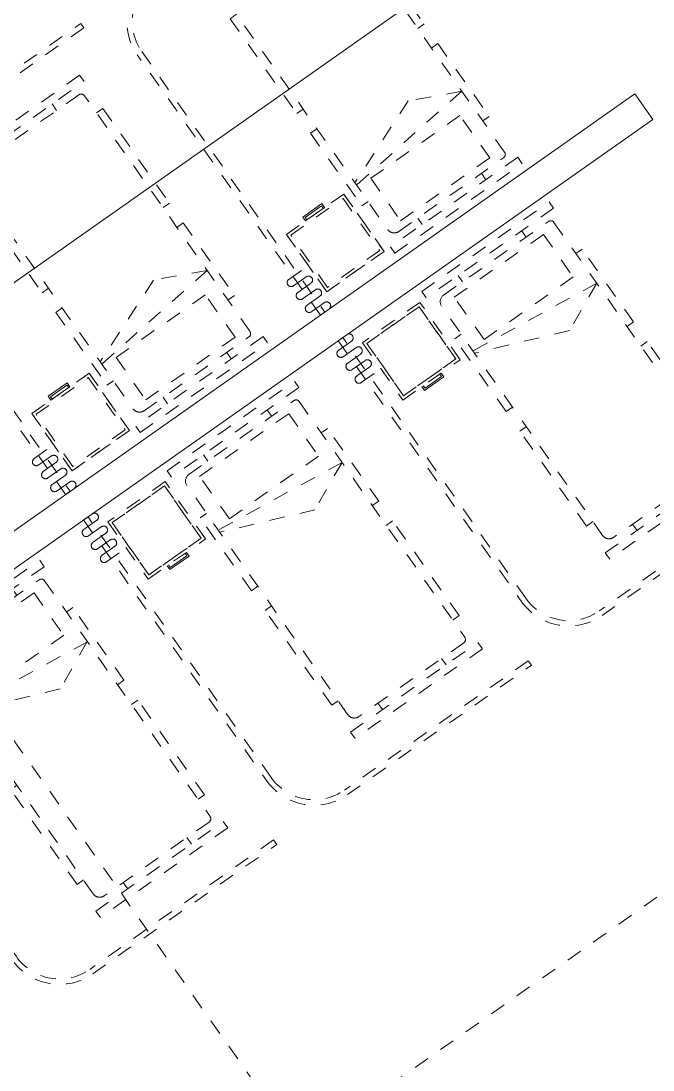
# Model space of a CAD drawing. Extents: x 274235 to 276654, y 142848 to 144425.
# Drawn here: x 276139.48 to 276143.54, y 143170.98 to 143177.71 of the extents above; entities that cross this region are included whole.
import ezdxf

# ---------------------------------------------------------------- set-up
doc = ezdxf.new("R2010")
doc.units = 0
doc.header["$LTSCALE"] = 1.5
for name, pattern in [('ACM-G-CENTER', [50.8, 31.75, -6.35, 6.35, -6.35]), ('ATDASH', [1.5875, 0.79375, -0.79375]), ('DASH', [0.35, 0.25, -0.1])]:
    doc.linetypes.add(name, pattern=pattern)
doc.layers.get('0').update_dxf_attribs({"linetype": 'CONTINUOUS', "lineweight": 0})
for name, color, linetype, lineweight in [('_ACM-A-ANNO-DIMS', 7, 'CONTINUOUS', 5), ('_ACM-A-ANNO-DIMS-200', 7, 'CONTINUOUS', 5), ('_ACM-A-EQPM', 3, 'CONTINUOUS', 5), ('_ACM-A-FLOR-WDWK', 1, 'CONTINUOUS', 5), ('_ACM-A-GRID', 3, 'CONTINUOUS', 5), ('_ACM-A-WALL-FULL', 6, 'CONTINUOUS', 13)]:
    doc.layers.add(name, color=color, linetype=linetype, lineweight=lineweight)
doc.styles.add('Arial', font='arial.ttf', dxfattribs={"height": 750})
doc.styles.add('Arial_1', font='arial.ttf', dxfattribs={"height": 1250})
doc.dimstyles.new('acm_Review_DIMS', dxfattribs={"dimscale": 304.8, "dimtxt": 1275.32425, "dimasz": 4.10105, "dimexe": 4.10105, "dimexo": 2.46063, "dimgap": 3.28084, "dimtad": 1, "dimdec": 3, "dimrnd": 0.001, "dimzin": 0, "dimdsep": 46, "dimtxsty": 'Arial_1', "dimblk1": 'OBLIQUE', "dimblk2": 'OBLIQUE', "dimsah": 1, "dimcen": 0.09, "dimaunit": 1, "dimadec": 4, "dimazin": 0, "dimtfac": 1, "dimtdec": 4, "dimtix": 1, "dimtmove": 0, "dimatfit": 3, "dimfxl": 1, "dimtvp": 1, "dimtfill": 1, "dimtolj": 1, "dimtzin": 0, "dimarcsym": 2})

# ---------------------------------------------------------------- blocks, each defined once
blk = doc.blocks.new('LOCKER_2_drawers_open_under_lockable_mobile - FQSN-051-2091571-F5_Working')
at = {"layer": '_ACM-A-FLOR-WDWK', "linetype": 'DASH'}
for p, q in [((225, 205), (-225, 205)), ((-225, 205), (-225, -245)), ((225, 205), (-225, 205)), ((-225, 205), (-225, -245)), ((225, -245), (225, 205)), ((225, -245), (225, 205)), ((205, 185), (-205, 185)), ((-205, 185), (-205, -225)), ((-205, -225), (-205, 185)), ((-205, 185), (205, 185)), ((205, -225), (205, 185)), ((205, 185), (205, -225)), ((-225, -245), (225, -245)), ((-225, -245), (225, -245)), ((-205, -225), (205, -225)), ((205, -225), (-205, -225))]:
    blk.add_line(p, q, dxfattribs=at)
at = {"layer": '_ACM-A-FLOR-WDWK'}
for p, q in [((75, 235), (-75, 235)), ((-75, 235), (-75, 205)), ((-65, 205), (-65, 225)), ((-65, 225), (65, 225)), ((65, 205), (65, 225)), ((75, 205), (75, 235))]:
    blk.add_line(p, q, dxfattribs=at)
blk = doc.blocks.new('BED_patient1 - MMBE-010_2100D-2091575-F5_Working')
at = {"layer": '_ACM-A-FLOR-WDWK', "linetype": 'DASH'}
for p, q in [((-500, 2050), (-500, 2100)), ((-500, 2100), (500, 2100)), ((500, 2050), (500, 2100)), ((500, 2050), (-500, 2050)), ((-250, 2000), (-250, 2050)), ((250, 2000), (250, 2050)), ((-450, 125.8), (-450, 1974.2)), ((-424.2, 2000), (399.2, 2000)), ((450, 1949.2), (450, 150.8)), ((-450, 1840), (-500, 1840)), ((-500, 1840), (-500, 1096.5)), ((450, 1840), (500, 1840)), ((500, 1840), (500, 1096.5)), ((-500, 1096.5), (-450, 1096.5)), ((500, 1096.5), (450, 1096.5)), ((-450, 941.5), (-500, 941.5)), ((-500, 941.5), (-500, 370.9)), ((450, 941.5), (500, 941.5)), ((500, 941.5), (500, 370.9)), ((-450, 603), (-133, 751.2)), ((-133, 751.2), (450, 518.2)), ((-450, 603.1), (450, 500.8)), ((-350, 150), (-350, 482.7)), ((-350, 482.7), (350, 482.7)), ((350, 482.7), (350, 150)), ((-500, 370.9), (-450, 370.9)), ((500, 370.9), (450, 370.9)), ((350, 150), (-350, 150)), ((399.2, 100), (-424.2, 100)), ((-250, 50), (-250, 100)), ((250, 50), (250, 100)), ((-500, 50), (-500, 0)), ((-500, 50), (500, 50)), ((500, 50), (500, 0)), ((500, 0), (-500, 0))]:
    blk.add_line(p, q, dxfattribs=at)
for centre, radius, start, end in [((-424.2, 1974.2), 25.8, 90, 180), ((399.2, 1949.2), 50.8, 360, 90), ((399.2, 150.8), 50.8, 270, 360), ((-424.2, 125.8), 25.8, 180, 270)]:
    blk.add_arc(centre, radius, start, end, dxfattribs=at)
blk = doc.blocks.new('LOCKER_2_drawers_open_under_lockable_mobile - FQSN-051-2020972-F5_Working')
at = {"layer": '_ACM-A-FLOR-WDWK', "linetype": 'DASH'}
for p, q in [((-225, -205), (-225, 245)), ((-225, 245), (225, 245)), ((225, 245), (-225, 245)), ((-225, 245), (-225, -205)), ((-205, -185), (-205, 225)), ((-205, 225), (205, 225)), ((-205, -185), (-205, 225)), ((-205, 225), (205, 225)), ((205, 225), (205, -185)), ((205, 225), (205, -185)), ((225, 245), (225, -205)), ((225, -205), (225, 245)), ((205, -185), (-205, -185)), ((205, -185), (-205, -185)), ((225, -205), (-225, -205)), ((-225, -205), (225, -205))]:
    blk.add_line(p, q, dxfattribs=at)
at = {"layer": '_ACM-A-FLOR-WDWK'}
for p, q in [((-75, -205), (-75, -235)), ((-75, -235), (75, -235)), ((-65, -225), (-65, -205)), ((65, -225), (-65, -225)), ((65, -225), (65, -205)), ((75, -235), (75, -205))]:
    blk.add_line(p, q, dxfattribs=at)
blk = doc.blocks.new('BED_patient1 - MMBE-010_2100D-2020948-F5_Working')
at = {"layer": '_ACM-A-FLOR-WDWK', "linetype": 'DASH'}
for p, q in [((-500, -50), (-500, 0)), ((500, 0), (-500, 0)), ((500, -50), (500, 0)), ((-500, -50), (500, -50)), ((-250, -50), (-250, -100)), ((250, -50), (250, -100)), ((-450, -125.8), (-450, -1974.2)), ((399.2, -100), (-424.2, -100)), ((350, -150), (-350, -150)), ((-350, -150), (-350, -482.7)), ((350, -482.7), (350, -150)), ((450, -1949.2), (450, -150.8)), ((-500, -941.5), (-500, -370.9)), ((-500, -370.9), (-450, -370.9)), ((500, -370.9), (450, -370.9)), ((500, -941.5), (500, -370.9)), ((-450, -603.1), (450, -500.8)), ((-350, -482.7), (350, -482.7)), ((-133, -751.2), (450, -518.2)), ((-450, -603), (-133, -751.2)), ((-450, -941.5), (-500, -941.5)), ((450, -941.5), (500, -941.5)), ((-500, -1840), (-500, -1096.5)), ((-500, -1096.5), (-450, -1096.5)), ((500, -1096.5), (450, -1096.5)), ((500, -1840), (500, -1096.5)), ((-450, -1840), (-500, -1840)), ((450, -1840), (500, -1840)), ((-424.2, -2000), (399.2, -2000)), ((-250, -2000), (-250, -2050)), ((250, -2000), (250, -2050)), ((-500, -2050), (-500, -2100)), ((500, -2050), (-500, -2050)), ((500, -2050), (500, -2100)), ((-500, -2100), (500, -2100))]:
    blk.add_line(p, q, dxfattribs=at)
for centre, radius, start, end in [((-424.2, -125.8), 25.8, 90, 180), ((399.2, -150.8), 50.8, 0, 90), ((399.2, -1949.2), 50.8, 270, 0), ((-424.2, -1974.2), 25.8, 180, 270)]:
    blk.add_arc(centre, radius, start, end, dxfattribs=at)
blk = doc.blocks.new('1020 Cubicle Curtain_ L Shaped - 1020 Cubicle Curtain_ L Shaped-2848163-F5_Working')
at = {"layer": '_ACM-A-EQPM', "linetype": 'ATDASH'}
for p, q in [((447.675, 2439.6875), (1892.075, 2439.6875)), ((1892.075, 2439.6875), (1892.075, 2404.7625)), ((1892.075, 2404.7625), (447.675, 2404.7625)), ((74.6125, 22.225), (74.6125, 2066.625)), ((109.5375, 2066.625), (109.5375, 22.225)), ((41.275, 327.025), (142.875, 327.025)), ((142.875, 276.225), (41.275, 276.225)), ((41.275, 225.425), (142.875, 225.425)), ((142.875, 174.625), (41.275, 174.625)), ((41.275, 123.825), (142.875, 123.825)), ((142.875, 73.025), (41.275, 73.025)), ((74.6125, 22.225), (109.5375, 22.225))]:
    blk.add_line(p, q, dxfattribs=at)
for centre, radius, start, end in [((447.675, 2066.625), 373.0625, 90, 180), ((447.675, 2066.625), 338.1375, 90, 180), ((41.275, 301.625), 25.4, 90, 270), ((142.875, 250.825), 25.4, 270, 90), ((41.275, 200.025), 25.4, 90, 270), ((142.875, 149.225), 25.4, 270, 90), ((41.275, 98.425), 25.4, 90, 270), ((142.875, 47.625), 25.4, 270, 90)]:
    blk.add_arc(centre, radius, start, end, dxfattribs=at)
blk = doc.blocks.new('1020 Cubicle Curtain_ L Shaped - 1020 Cubicle Curtain_ L Shaped-2848326-F5_Working')
at = {"layer": '_ACM-A-EQPM', "linetype": 'ATDASH'}
for p, q in [((74.6125, -22.225), (109.5375, -22.225)), ((74.6125, -22.225), (74.6125, -2066.625)), ((109.5375, -2066.625), (109.5375, -22.225)), ((142.875, -73.025), (41.275, -73.025)), ((41.275, -123.825), (142.875, -123.825)), ((142.875, -174.625), (41.275, -174.625)), ((41.275, -225.425), (142.875, -225.425)), ((142.875, -276.225), (41.275, -276.225)), ((41.275, -327.025), (142.875, -327.025)), ((1892.075, -2404.7625), (447.675, -2404.7625)), ((1892.075, -2439.6875), (1892.075, -2404.7625)), ((447.675, -2439.6875), (1892.075, -2439.6875))]:
    blk.add_line(p, q, dxfattribs=at)
for centre, radius, start, end in [((142.875, -47.625), 25.4, 270, 90), ((41.275, -98.425), 25.4, 90, 270), ((142.875, -149.225), 25.4, 270, 90), ((41.275, -200.025), 25.4, 90, 270), ((142.875, -250.825), 25.4, 270, 90), ((41.275, -301.625), 25.4, 90, 270), ((447.675, -2066.625), 373.0625, 180, 270), ((447.675, -2066.625), 338.1375, 180, 270)]:
    blk.add_arc(centre, radius, start, end, dxfattribs=at)
blk = doc.blocks.new('DIMBLOCK1-F5_Working')
at = {"layer": '_ACM-A-ANNO-DIMS-200', "lineweight": 35, "transparency": 16777216}
for points in [[(884611.2, 757135.2), (884611.2, 757488.7), (884611.2, 756781.6)], [(861559.5, 734083.5), (861559.5, 734437), (861559.5, 733729.9)]]:
    blk.add_hatch(color=256, dxfattribs=at).paths.add_polyline_path(points)
for p, q in [((884611.2, 757135.2), (884611.2, 757488.7)), ((884611.2, 757488.7), (884611.2, 756781.6)), ((884611.2, 756781.6), (884611.2, 757135.2)), ((861559.5, 734083.5), (861559.5, 734437)), ((861559.5, 734437), (861559.5, 733729.9)), ((861559.5, 733729.9), (861559.5, 734083.5))]:
    blk.add_line(p, q, dxfattribs=at)
at = {"layer": '_ACM-A-ANNO-DIMS-200', "transparency": 16777216}
for p, q in [((884611.2, 757135.2), (884573.3, 757173)), ((861559.5, 734083.5), (884611.2, 757135.2)), ((884611.2, 757135.2), (884964.8, 756781.6)), ((861559.5, 734083.5), (861521.6, 734121.4)), ((861559.5, 734083.5), (861913.1, 733729.9))]:
    blk.add_line(p, q, dxfattribs=at)
at = {"layer": '_ACM-A-ANNO-DIMS-200', "color": 0, "transparency": 16777216, "insert": (871186.5, 745194.1), "char_height": 500, "width": 3927.214, "attachment_point": 1, "rotation": 45, "line_spacing_factor": 0.941778, "style": 'Arial', "bg_fill": 3, "box_fill_scale": 1.25, "bg_fill_color": 256, "bg_fill_true_color": 13158600, "bg_fill_transparency": 0}
blk.add_mtext('32600.000', dxfattribs=at)
blk = doc.blocks.new('_Oblique')
at = {"color": 0, "linetype": 'ByBlock', "lineweight": -2}
blk.add_line((-0.5, -0.5), (0.5, 0.5), dxfattribs=at)
blk = doc.blocks.new('5f0512')
at = {"layer": '_ACM-A-GRID', "linetype": 'ACM-G-CENTER'}
for p, q in [((-159431.5795, 58124.1773), (-105974.307, 4666.9048)), ((-114035.3242, 20364.6753), (-134399.9995, 0))]:
    blk.add_line(p, q, dxfattribs=at)
at = {"layer": '_ACM-A-WALL-FULL', "lineweight": 18}
for p, q in [((-116899.1066, 23582.0111), (-121672.0774, 18809.0404)), ((-116757.6853, 23440.5898), (-116899.1066, 23582.0111)), ((-121530.6561, 18667.619), (-116757.6853, 23440.5898))]:
    blk.add_line(p, q, dxfattribs=at)
at = {"layer": '_ACM-A-EQPM'}
for name, p, rotation in [('1020 Cubicle Curtain_ L Shaped - 1020 Cubicle Curtain_ L Shaped-2848163-F5_Working', (-118683.1017, 21766.5852), 44.99999999999277), ('1020 Cubicle Curtain_ L Shaped - 1020 Cubicle Curtain_ L Shaped-2848163-F5_Working', (-120097.3153, 20352.3716), 44.99999999999277), ('1020 Cubicle Curtain_ L Shaped - 1020 Cubicle Curtain_ L Shaped-2848326-F5_Working', (-118573.1112, 21656.5947), 45.00000000001964), ('1020 Cubicle Curtain_ L Shaped - 1020 Cubicle Curtain_ L Shaped-2848163-F5_Working', (-121511.5288, 18938.1581), 44.99999999999277), ('1020 Cubicle Curtain_ L Shaped - 1020 Cubicle Curtain_ L Shaped-2848326-F5_Working', (-119987.3248, 20242.3812), 45.00000000001964), ('1020 Cubicle Curtain_ L Shaped - 1020 Cubicle Curtain_ L Shaped-2848326-F5_Working', (-121401.5384, 18828.1676), 45.00000000001964)]:
    blk.add_blockref(name, p, dxfattribs=dict(at, rotation=rotation))
at = {"layer": '_ACM-A-FLOR-WDWK'}
for name, p, rotation in [('BED_patient1 - MMBE-010_2100D-2020948-F5_Working', (-117889.0561, 22662.7723), 225.0000000000071), ('BED_patient1 - MMBE-010_2100D-2020948-F5_Working', (-119303.2697, 21248.5588), 225.0000000000071), ('BED_patient1 - MMBE-010_2100D-2091575-F5_Working', (-117676.9241, 22450.6403), 225.0000000000053), ('LOCKER_2_drawers_open_under_lockable_mobile - FQSN-051-2020972-F5_Working', (-118645.6604, 22323.3611), 225.0000000000066), ('LOCKER_2_drawers_open_under_lockable_mobile - FQSN-051-2091571-F5_Working', (-118016.3354, 21694.036), 225.0000000000058), ('BED_patient1 - MMBE-010_2100D-2091575-F5_Working', (-119091.1377, 21036.4267), 225.0000000000053), ('LOCKER_2_drawers_open_under_lockable_mobile - FQSN-051-2020972-F5_Working', (-120059.874, 20909.1475), 225.0000000000066), ('LOCKER_2_drawers_open_under_lockable_mobile - FQSN-051-2091571-F5_Working', (-119430.5489, 20279.8225), 225.0000000000058), ('BED_patient1 - MMBE-010_2100D-2091575-F5_Working', (-120505.3512, 19622.2132), 225.0000000000053)]:
    blk.add_blockref(name, p, dxfattribs=dict(at, rotation=rotation))
at = {"layer": '_ACM-A-ANNO-DIMS'}
dim = blk.add_linear_dim(base=(-115592.9267, 26730.6039), p1=(-138894.6077, 3928.9228), p2=(-115842.9267, 26980.6039), angle=45, dimstyle='acm_Review_DIMS', override={"dimpost": '<>', "dimfxl": 32600}, dxfattribs=at)
dim.commit()
dim.dimension.update_dxf_attribs({"geometry": 'DIMBLOCK1-F5_Working', "text_midpoint": (-127582.2453, 15668.2415), "insert": (-1000204.1235, -730404.5654)})

msp = doc.modelspace()

# ---------------------------------------------------------------- block references
at = {"xscale": 0.0009999999999999994, "yscale": 0.001, "zscale": 0.001, "rotation": 350.1075696352769}
msp.add_blockref('5f0512', (276254.5381, 143133.9317), dxfattribs=at)

doc.saveas('drawing.dxf')
